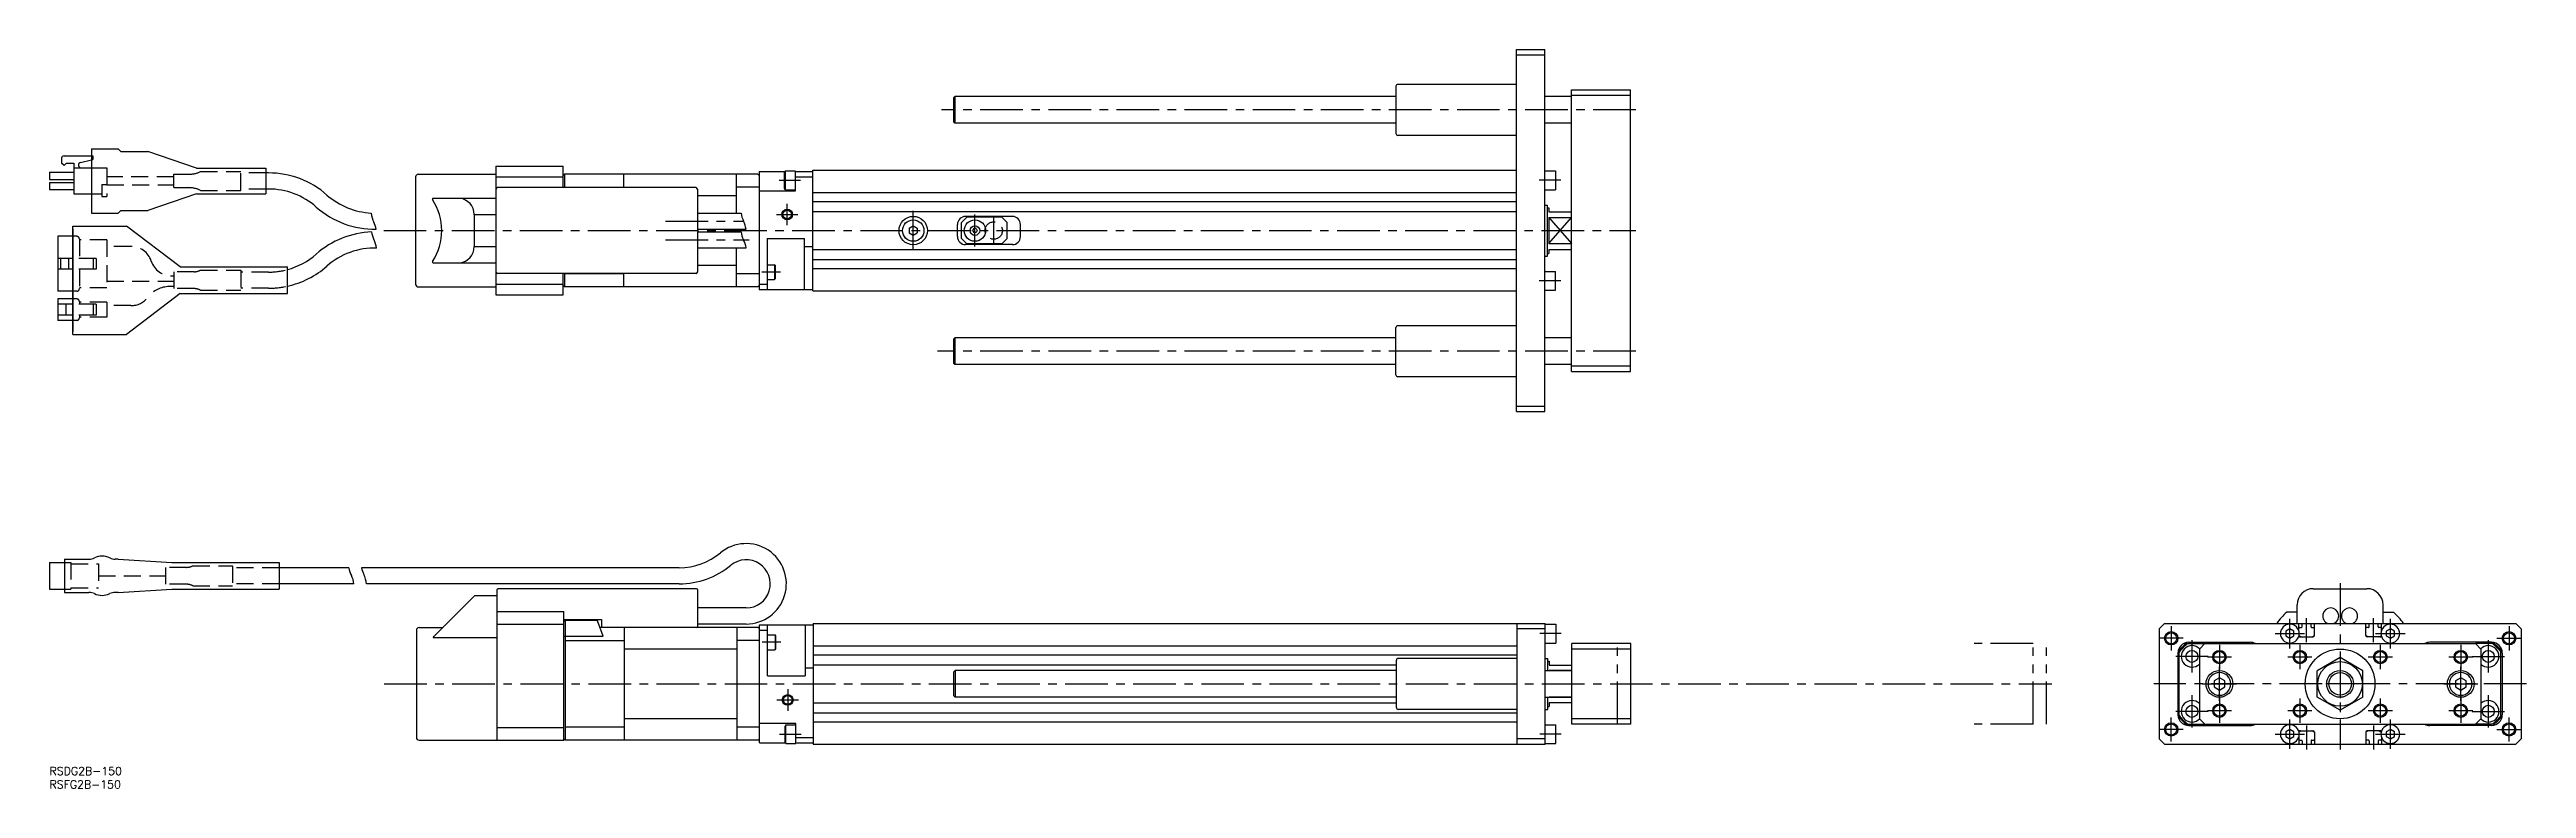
# Model space of a CAD drawing. Extents: x 0 to 924, y -8 to 268.
import ezdxf

# ---------------------------------------------------------------- set-up
doc = ezdxf.new("R2010")
doc.units = 0
doc.header["$LTSCALE"] = 0.5
for name, pattern in [('CENTER', [50.8, 31.75, -6.35, 6.35, -6.35]), ('DASHED', [19.05, 12.7, -6.35]), ('PHANTOM', [63.5, 31.75, -6.35, 6.35, -6.35, 6.35, -6.35])]:
    doc.linetypes.add(name, pattern=pattern)
for name, color, linetype in [('MSM_CENTER', 1, 'CENTER'), ('MSM_CONTINUOUS', 7, 'CONTINUOUS'), ('MSM_DASHED', 4, 'DASHED'), ('MSM_IMAGINARY', 6, 'PHANTOM'), ('MSM_NARROW', 5, 'CONTINUOUS'), ('MSM_PART_NUMBER', 7, 'CONTINUOUS')]:
    doc.layers.add(name, color=color, linetype=linetype)
doc.styles.get("Standard").update_dxf_attribs({"font": 'txt.shx', "height": 3, "bigfont": 'bigfont.shx'})

# ---------------------------------------------------------------- blocks, each defined once
blk = doc.blocks.new('*U2')
at = {"layer": 'MSM_PART_NUMBER'}
blk.add_text('RSDG2B-150', height=3, dxfattribs=at).set_placement((0, -3))
blk = doc.blocks.new('*U3')
at = {"layer": 'MSM_PART_NUMBER'}
blk.add_text('RSFG2B-150', height=3, dxfattribs=at).set_placement((0, -8))

msp = doc.modelspace()

# ---------------------------------------------------------------- linework, layer by layer
at = {"layer": 'MSM_CENTER'}
for p, q in [((591.62, 245.04), (332.61, 245.04)), ((272.12, 218.78), (280.12, 218.78)), ((563.62, 218.78), (555.62, 218.78)), ((229.72, 203.54), (258.86, 203.54)), ((271.12, 206.04), (279.12, 206.04)), ((275.12, 202.04), (275.12, 210.04)), ((322.12, 192.74), (322.12, 207.34)), ((345.12, 194.04), (345.12, 206.04)), ((352.12, 194.79), (352.12, 205.29)), ((124.62, 200.04), (591.62, 200.04)), ((229.72, 196.54), (260.9, 196.54)), ((272.62, 184.54), (265.62, 184.54)), ((563.62, 181.31), (555.62, 181.31)), ((591.62, 155.04), (331.23, 155.04)), ((854.28, 68.5), (854.28, 6.5)), ((841.78, 46.5), (841.78, 55.5)), ((866.78, 46.5), (866.78, 55.5)), ((272.8, 46.5), (265.8, 46.5)), ((563.8, 49.74), (555.8, 49.74)), ((795.78, 48), (786.78, 48)), ((791.28, 52.5), (791.28, 43.5)), ((799.03, 47.25), (799.03, 35.25)), ((830.04, 49.74), (841.04, 49.74)), ((835.54, 44.24), (835.54, 55.24)), ((867.52, 49.74), (878.52, 49.74)), ((873.02, 44.24), (873.02, 55.24)), ((909.54, 47.25), (909.54, 35.25)), ((912.78, 48), (921.78, 48)), ((917.28, 52.5), (917.28, 43.5)), ((805.03, 41.25), (793.03, 41.25)), ((813.78, 41), (804.78, 41)), ((809.28, 45.5), (809.28, 36.36)), ((809.28, 24.62), (809.28, 37.37)), ((843.78, 41), (834.78, 41)), ((839.28, 45.5), (839.28, 36.5)), ((854.28, 41.5), (854.28, 20.5)), ((873.78, 41), (864.78, 41)), ((869.28, 45.5), (869.28, 36.5)), ((903.78, 41), (894.78, 41)), ((899.28, 45.5), (899.28, 36.36)), ((899.28, 24.62), (899.28, 37.37)), ((903.54, 41.25), (915.54, 41.25)), ((124.8, 31), (746.8, 31)), ((275.3, 29), (275.3, 21)), ((923.78, 31), (784.78, 31)), ((802.91, 31), (815.66, 31)), ((864.78, 31), (843.78, 31)), ((892.91, 31), (905.66, 31)), ((271.3, 25), (279.3, 25)), ((791.28, 9.5), (791.28, 18.5)), ((805.03, 20.75), (793.03, 20.75)), ((799.03, 26.75), (799.03, 14.75)), ((813.78, 21), (804.78, 21)), ((809.28, 26.04), (809.28, 16.5)), ((843.78, 21), (834.78, 21)), ((839.28, 25.5), (839.28, 16.5)), ((873.78, 21), (864.78, 21)), ((869.28, 25.5), (869.28, 16.5)), ((903.78, 21), (894.78, 21)), ((899.28, 26.04), (899.28, 16.5)), ((903.54, 20.75), (915.54, 20.75)), ((909.54, 26.75), (909.54, 14.75)), ((917.28, 9.5), (917.28, 18.5)), ((272.3, 12.26), (280.3, 12.26)), ((563.8, 12.26), (555.8, 12.26)), ((795.78, 14), (786.78, 14)), ((830.04, 12.26), (841.04, 12.26)), ((835.54, 6.76), (835.54, 17.76)), ((841.78, 15.5), (841.78, 6.5)), ((866.78, 15.5), (866.78, 6.5)), ((867.52, 12.26), (878.52, 12.26)), ((873.02, 6.76), (873.02, 17.76)), ((912.78, 14), (921.78, 14))]:
    msp.add_line(p, q, dxfattribs=at)
at = {"layer": 'MSM_CONTINUOUS'}
for p, q in [((547.12, 132.54), (547.12, 267.54)), ((547.12, 267.54), (557.62, 267.54)), ((547.12, 265.54), (557.62, 265.54)), ((557.62, 132.54), (557.62, 267.54)), ((337.62, 250.04), (337.12, 249.54)), ((337.12, 249.54), (337.12, 240.54)), ((337.62, 250.04), (337.62, 240.04)), ((502.12, 250.04), (337.62, 250.04)), ((502.12, 253.84), (502.12, 236.24)), ((547.12, 254.54), (502.82, 254.54)), ((567.62, 250.04), (557.62, 250.04)), ((567.62, 147.54), (567.62, 252.54)), ((567.62, 252.54), (589.62, 252.54)), ((567.62, 250.54), (589.62, 250.54)), ((589.62, 147.54), (589.62, 252.54)), ((337.12, 240.54), (337.62, 240.04)), ((502.12, 240.04), (337.62, 240.04)), ((547.12, 235.54), (502.82, 235.54)), ((567.62, 240.04), (557.62, 240.04)), ((0, 221.78), (9, 221.78)), ((0, 221.78), (0, 219.08)), ((4.5, 227), (4.5, 225.2)), ((5.4, 224.3), (4.5, 225.2)), ((5.4, 227.9), (15.63, 227.9)), ((5.4, 224.3), (6.3, 225.2)), ((6.3, 225.2), (9, 225.2)), ((9, 225.2), (9, 213.68)), ((9, 223.4), (15.63, 223.4)), ((11.56, 225.4), (15.63, 226.44)), ((15.63, 230.54), (15.63, 206.54)), ((15.63, 230.54), (25.63, 230.54)), ((26.63, 229.54), (25.63, 230.54)), ((26.63, 229.54), (36.63, 229.54)), ((54.78, 223.34), (36.63, 229.54)), ((54.78, 223.34), (80.63, 223.34)), ((80.63, 223.34), (80.63, 213.74)), ((166.51, 224.04), (191.51, 224.04)), ((166.51, 224.04), (166.51, 176.04)), ((191.51, 216.04), (191.51, 224.04)), ((264.62, 222.04), (274.29, 222.04)), ((264.62, 222.04), (264.62, 178.04)), ((274.42, 222.28), (274.12, 221.76)), ((274.12, 215.8), (274.12, 221.76)), ((274.42, 215.28), (274.42, 222.28)), ((274.42, 222.28), (278.12, 222.28)), ((278.12, 222.28), (278.12, 214.78)), ((278.12, 222.04), (284.62, 222.04)), ((284.62, 222.54), (547.12, 222.54)), ((284.62, 177.54), (284.62, 222.54)), ((284.62, 177.54), (284.62, 222.54)), ((557.62, 222.28), (561.62, 222.28)), ((561.62, 222.28), (561.62, 215.28)), ((0, 219.08), (9, 219.08)), ((0, 218), (9, 218)), ((0, 218), (0, 215.3)), ((0, 215.3), (9, 215.3)), ((9, 213.68), (15.63, 213.68)), ((54.78, 213.74), (36.63, 207.54)), ((54.78, 213.74), (80.63, 213.74)), ((81.64, 221.54), (80.63, 221.54)), ((81.64, 215.54), (80.63, 215.54)), ((136.51, 220.04), (136.51, 180.04)), ((137.51, 221.04), (166.51, 221.04)), ((166.51, 220.04), (191.51, 220.04)), ((241.12, 216.04), (167.01, 216.04)), ((192.01, 221.04), (191.51, 220.54)), ((192.01, 221.04), (192.01, 216.04)), ((264.12, 221.04), (192.01, 221.04)), ((192.01, 216.21), (214.11, 216.21)), ((214.11, 221.04), (214.11, 216.04)), ((241.62, 215.54), (241.62, 184.54)), ((241.62, 213.11), (256.12, 213.11)), ((256.12, 221.04), (256.12, 206.54)), ((264.62, 216.21), (256.12, 216.21)), ((264.12, 221.04), (264.62, 220.54)), ((278.12, 214.78), (264.62, 214.78)), ((274.42, 215.28), (274.12, 215.8)), ((274.42, 215.28), (278.12, 215.28)), ((278.12, 220.04), (284.62, 220.04)), ((284.62, 214.19), (547.12, 214.19)), ((557.62, 215.28), (561.62, 215.28)), ((15.63, 206.54), (25.63, 206.54)), ((26.63, 207.54), (25.63, 206.54)), ((26.63, 207.54), (36.63, 207.54)), ((166.51, 212.04), (143.18, 212.04)), ((158.39, 206.04), (158.39, 194.04)), ((158.39, 206.04), (166.51, 206.04)), ((241.62, 206.54), (257.91, 206.54)), ((284.62, 210.89), (547.12, 210.89)), ((284.62, 207.13), (547.12, 207.13)), ((342.12, 205.04), (340.12, 203.04)), ((359.12, 205.29), (341.62, 205.29)), ((355.12, 205.04), (342.12, 205.04)), ((357.12, 203.04), (355.12, 205.04)), ((557.62, 209.54), (558.62, 209.54)), ((558.62, 190.54), (558.62, 209.54)), ((558.62, 208.54), (559.12, 208.54)), ((559.12, 208.54), (559.12, 207.04)), ((559.12, 207.04), (567.62, 207.04)), ((559.12, 204.87), (567.62, 204.87)), ((559.12, 204.87), (559.12, 195.22)), ((3.13, 197.89), (3.13, 177.39)), ((8.73, 197.89), (3.13, 197.89)), ((8.73, 161.34), (8.73, 201.74)), ((8.73, 201.74), (28.73, 201.74)), ((8.73, 200.74), (8.73, 162.34)), ((48.73, 186.49), (28.73, 201.74)), ((158.39, 194.04), (166.51, 194.04)), ((241.62, 200.54), (259.76, 200.54)), ((241.62, 199.54), (257.97, 199.54)), ((246.02, 200.54), (246.02, 199.54)), ((267.62, 197.04), (267.62, 178.04)), ((267.62, 197.04), (281.62, 197.04)), ((281.62, 178.04), (281.62, 197.04)), ((281.62, 194.04), (284.62, 194.04)), ((320.62, 200.91), (322.12, 201.78)), ((320.62, 200.91), (320.62, 199.18)), ((320.62, 199.18), (322.12, 198.31)), ((322.12, 201.78), (323.62, 200.91)), ((322.12, 198.31), (323.62, 199.18)), ((323.62, 200.91), (323.62, 199.18)), ((338.62, 197.79), (338.62, 202.29)), ((340.12, 197.04), (340.12, 203.04)), ((340.12, 197.04), (342.12, 195.04)), ((359.12, 194.79), (341.62, 194.79)), ((355.12, 195.04), (342.12, 195.04)), ((344.69, 200.79), (344.26, 200.04)), ((344.26, 200.04), (344.69, 199.29)), ((345.56, 200.79), (344.69, 200.79)), ((345.56, 199.29), (344.69, 199.29)), ((345.56, 200.79), (345.99, 200.04)), ((345.99, 200.04), (345.56, 199.29)), ((357.12, 197.04), (355.12, 195.04)), ((357.12, 197.04), (357.12, 203.04)), ((362.12, 197.79), (362.12, 202.29)), ((559.12, 195.22), (567.62, 195.22)), ((8.73, 189.64), (3.13, 189.64)), ((8.73, 185.64), (3.13, 185.64)), ((4.13, 189.64), (4.13, 185.64)), ((7.13, 189.64), (7.13, 185.64)), ((48.73, 186.49), (88.73, 186.49)), ((88.73, 176.59), (88.73, 186.49)), ((143.21, 188.04), (166.51, 188.04)), ((241.62, 193.54), (259.8, 193.54)), ((256.12, 186.98), (241.62, 186.98)), ((256.12, 193.54), (256.12, 179.04)), ((267.62, 187.29), (270.42, 187.29)), ((270.42, 187.29), (270.42, 181.79)), ((270.62, 187.09), (270.42, 187.29)), ((270.62, 187.09), (270.62, 181.99)), ((284.62, 192.96), (547.12, 192.96)), ((284.62, 189.19), (547.12, 189.19)), ((284.62, 185.89), (547.12, 185.89)), ((557.62, 190.54), (558.62, 190.54)), ((557.62, 184.81), (561.62, 184.81)), ((558.62, 191.54), (559.12, 191.54)), ((559.12, 193.04), (559.12, 191.54)), ((559.12, 193.04), (567.62, 193.04)), ((561.62, 177.81), (561.62, 184.81)), ((8.73, 177.39), (3.13, 177.39)), ((48.73, 176.59), (28.73, 161.34)), ((48.73, 176.59), (88.73, 176.59)), ((137.51, 179.04), (166.51, 179.04)), ((166.51, 180.04), (191.51, 180.04)), ((166.51, 176.04), (191.51, 176.04)), ((241.12, 184.04), (167.01, 184.04)), ((191.51, 179.54), (191.51, 184.04)), ((191.51, 180.04), (191.51, 184.04)), ((191.51, 176.04), (191.51, 180.04)), ((191.51, 179.54), (192.01, 179.04)), ((192.01, 184.04), (192.01, 179.04)), ((214.11, 183.88), (192.01, 183.88)), ((264.12, 179.04), (192.01, 179.04)), ((214.11, 184.04), (214.11, 179.04)), ((264.62, 183.88), (256.12, 183.88)), ((264.12, 179.04), (264.62, 179.54)), ((264.62, 180.04), (267.62, 180.04)), ((264.62, 178.04), (284.62, 178.04)), ((267.62, 181.79), (270.42, 181.79)), ((270.62, 181.99), (270.42, 181.79)), ((284.62, 177.54), (547.12, 177.54)), ((557.62, 177.81), (561.62, 177.81)), ((3.13, 174.54), (3.13, 166.54)), ((8.73, 174.54), (3.13, 174.54)), ((8.73, 172.54), (3.13, 172.54)), ((8.73, 168.54), (3.13, 168.54)), ((8.73, 166.54), (3.13, 166.54)), ((6.13, 172.54), (6.13, 168.54)), ((8.73, 161.34), (28.73, 161.34)), ((337.62, 160.04), (337.12, 159.54)), ((337.12, 159.54), (337.12, 150.54)), ((337.62, 160.04), (337.62, 150.04)), ((502.12, 160.04), (337.62, 160.04)), ((502.12, 146.24), (502.12, 163.84)), ((547.12, 164.54), (502.82, 164.54)), ((567.62, 160.04), (557.62, 160.04)), ((337.12, 150.54), (337.62, 150.04)), ((502.12, 150.04), (337.62, 150.04)), ((567.62, 150.04), (557.62, 150.04)), ((567.62, 149.54), (589.62, 149.54)), ((547.12, 145.54), (502.82, 145.54)), ((567.62, 147.54), (589.62, 147.54)), ((547.12, 134.54), (557.62, 134.54)), ((547.12, 132.54), (557.62, 132.54)), ((0, 76.3), (0, 66.3)), ((0, 76.3), (5.6, 76.3)), ((5.6, 77.5), (5.6, 65.1)), ((5.6, 77.5), (14.69, 77.5)), ((25.6, 77.5), (24.5, 77.5)), ((25.6, 77.5), (45.6, 76.25)), ((45.6, 76.25), (85.6, 76.25)), ((85.6, 76.25), (85.6, 66.35)), ((111.67, 74.3), (85.6, 74.3)), ((234.88, 74.3), (116.37, 74.3)), ((0, 66.3), (5.6, 66.3)), ((5.6, 65.1), (14.69, 65.1)), ((25.6, 65.1), (24.5, 65.1)), ((25.6, 65.1), (45.6, 66.35)), ((45.6, 66.35), (85.6, 66.35)), ((113.52, 68.3), (85.6, 68.3)), ((234.88, 68.3), (118.22, 68.3)), ((166.8, 66), (166.8, 10)), ((241.3, 66.5), (167.3, 66.5)), ((241.8, 52.5), (241.8, 66)), ((844.28, 66.5), (864.28, 66.5)), ((158.57, 64), (143.14, 48.57)), ((158.57, 64), (166.8, 64)), ((166.8, 58), (191.8, 58)), ((191.8, 10), (191.8, 58)), ((259.8, 59.3), (241.8, 59.3)), ((838.28, 57.8), (834.37, 57.8)), ((838.28, 53.5), (838.28, 60.5)), ((870.28, 53.5), (870.28, 60.5)), ((870.28, 57.8), (874.2, 57.8)), ((136.8, 51), (136.8, 11)), ((137.8, 52), (146.57, 52)), ((143.51, 48.23), (166.8, 48.23)), ((166.8, 53.28), (191.8, 53.28)), ((191.8, 55), (205.8, 55)), ((192.3, 54.8), (191.8, 54.3)), ((191.8, 48.84), (206.47, 48.84)), ((191.8, 48.84), (205.82, 48.84)), ((192.3, 54.8), (192.3, 10)), ((192.3, 54.8), (203.95, 54.8)), ((192.3, 47.16), (214.28, 47.16)), ((206.47, 48.84), (204.42, 54.47)), ((264.3, 52), (205.32, 52)), ((205.8, 55), (205.8, 52)), ((214.28, 52), (214.28, 10)), ((259.8, 53.3), (241.8, 53.3)), ((256.3, 52), (256.3, 10)), ((264.8, 47.16), (256.3, 47.16)), ((264.3, 52), (264.8, 51.5)), ((264.8, 53), (284.8, 53)), ((264.8, 9), (264.8, 53)), ((264.8, 51), (267.8, 51)), ((267.8, 34), (267.8, 53)), ((267.8, 49.25), (270.6, 49.25)), ((270.6, 49.25), (270.6, 43.75)), ((270.8, 49.05), (270.6, 49.25)), ((270.8, 49.05), (270.8, 43.95)), ((281.8, 53), (281.8, 34)), ((284.8, 53.5), (557.8, 53.5)), ((284.8, 53.5), (284.8, 8.5)), ((547.3, 8.5), (547.3, 53.5)), ((557.8, 51.5), (547.3, 51.5)), ((557.8, 8.5), (557.8, 53.5)), ((557.8, 53.24), (561.8, 53.24)), ((557.8, 46.24), (561.8, 46.24)), ((561.8, 53.24), (561.8, 46.24)), ((786.78, 51.5), (788.78, 53.5)), ((786.78, 51.5), (786.78, 10.5)), ((788.78, 53.5), (919.78, 53.5)), ((797.78, 46.5), (820.78, 46.5)), ((835.54, 51.47), (834.04, 50.6)), ((834.04, 50.6), (834.04, 48.87)), ((834.04, 48.87), (835.54, 48.01)), ((837.04, 50.6), (835.54, 51.47)), ((835.54, 48.01), (837.04, 48.87)), ((837.04, 48.87), (837.04, 50.6)), ((838.88, 50.82), (838.88, 53.5)), ((839.7, 48.53), (838.97, 48.95)), ((839.08, 52), (839.83, 52)), ((839.38, 48.5), (844.18, 48.5)), ((840.13, 52.3), (840.13, 53.5)), ((843.43, 52.3), (843.43, 53.5)), ((843.73, 52), (844.48, 52)), ((843.86, 48.53), (844.58, 48.94)), ((844.68, 49), (844.68, 53.5)), ((863.88, 49), (863.88, 53.5)), ((864.7, 48.53), (863.98, 48.94)), ((864.83, 52), (864.08, 52)), ((869.18, 48.5), (864.38, 48.5)), ((865.13, 52.3), (865.13, 53.5)), ((868.43, 52.3), (868.43, 53.5)), ((869.48, 52), (868.73, 52)), ((868.86, 48.53), (869.6, 48.95)), ((869.68, 50.82), (869.68, 53.5)), ((873.02, 51.47), (871.52, 50.6)), ((871.52, 50.6), (871.52, 48.87)), ((871.52, 48.87), (873.02, 48.01)), ((874.52, 50.6), (873.02, 51.47)), ((873.02, 48.01), (874.52, 48.87)), ((874.52, 48.87), (874.52, 50.6)), ((910.78, 46.5), (887.78, 46.5)), ((919.78, 53.5), (921.78, 51.5)), ((921.78, 51.5), (921.78, 10.5)), ((214.28, 44.06), (256.3, 44.06)), ((267.8, 43.75), (270.6, 43.75)), ((270.8, 43.95), (270.6, 43.75)), ((281.8, 37), (284.8, 37)), ((284.8, 45.15), (547.3, 45.15)), ((284.8, 41.85), (547.3, 41.85)), ((284.8, 38.09), (502.3, 38.09)), ((502.3, 22.2), (502.3, 39.8)), ((547.3, 40.5), (503, 40.5)), ((557.8, 40.5), (558.8, 40.5)), ((558.8, 36), (558.8, 40.5)), ((558.8, 39.5), (559.3, 39.5)), ((559.3, 39.5), (559.3, 38)), ((559.3, 39.5), (559.3, 38)), ((559.3, 38), (567.8, 38)), ((567.8, 16), (567.8, 46)), ((589.8, 46), (567.8, 46)), ((589.8, 44), (567.8, 44)), ((589.8, 16), (589.8, 46)), ((793.78, 42.5), (793.78, 19.5)), ((794.28, 18.54), (794.28, 43.46)), ((796.82, 46), (803.78, 46)), ((801.78, 44), (803.78, 46)), ((801.78, 44), (801.78, 18)), ((803.78, 46), (904.78, 46)), ((854.28, 40.81), (845.78, 35.91)), ((862.78, 35.91), (854.28, 40.81)), ((911.74, 46), (904.78, 46)), ((904.78, 46), (906.78, 44)), ((906.78, 44), (906.78, 18)), ((914.28, 18.54), (914.28, 43.46)), ((914.78, 42.5), (914.78, 19.5)), ((267.8, 34), (281.8, 34)), ((337.3, 35.5), (337.8, 36)), ((337.3, 26.5), (337.3, 35.5)), ((337.8, 36), (337.8, 26)), ((502.3, 36), (337.8, 36)), ((557.8, 36), (567.8, 36)), ((567.8, 36), (559.3, 36)), ((809.28, 33.31), (807.28, 32.15)), ((807.28, 32.15), (807.28, 29.85)), ((807.28, 29.85), (809.28, 28.69)), ((811.28, 32.15), (809.28, 33.31)), ((809.28, 28.69), (811.28, 29.85)), ((811.28, 29.85), (811.28, 32.15)), ((845.78, 26.09), (845.78, 35.91)), ((862.78, 26.09), (862.78, 35.91)), ((899.28, 33.31), (897.28, 32.15)), ((897.28, 32.15), (897.28, 29.85)), ((897.28, 29.85), (899.28, 28.69)), ((901.28, 32.15), (899.28, 33.31)), ((899.28, 28.69), (901.28, 29.85)), ((901.28, 29.85), (901.28, 32.15)), ((284.8, 23.91), (502.3, 23.91)), ((284.8, 20.15), (547.3, 20.15)), ((337.3, 26.5), (337.8, 26)), ((502.3, 26), (337.8, 26)), ((547.3, 21.5), (503, 21.5)), ((557.8, 26), (567.8, 26)), ((557.8, 21.5), (558.8, 21.5)), ((558.8, 21.5), (558.8, 26)), ((558.8, 22.5), (559.3, 22.5)), ((567.8, 26), (559.3, 26)), ((559.3, 24), (567.8, 24)), ((559.3, 24), (559.3, 22.5)), ((559.3, 24), (559.3, 22.5)), ((854.28, 21.19), (845.78, 26.09)), ((862.78, 26.09), (854.28, 21.19)), ((137.8, 10), (191.8, 10)), ((166.8, 14.72), (191.8, 14.72)), ((191.8, 10.5), (192.3, 10)), ((214.28, 14.84), (192.3, 14.84)), ((264.3, 10), (192.3, 10)), ((256.3, 17.94), (214.28, 17.94)), ((264.8, 14.84), (256.3, 14.84)), ((264.3, 10), (264.8, 10.5)), ((278.3, 16.26), (264.8, 16.26)), ((274.6, 15.76), (274.3, 15.24)), ((274.3, 9.28), (274.3, 15.24)), ((274.6, 8.76), (274.3, 9.28)), ((274.6, 8.76), (274.6, 15.76)), ((274.6, 15.76), (278.3, 15.76)), ((278.3, 8.76), (278.3, 16.26)), ((278.3, 11), (284.8, 11)), ((284.8, 16.85), (547.3, 16.85)), ((557.8, 10.5), (547.3, 10.5)), ((557.8, 15.76), (561.8, 15.76)), ((561.8, 8.76), (561.8, 15.76)), ((589.8, 18), (567.8, 18)), ((589.8, 16), (567.8, 16)), ((788.78, 8.5), (786.78, 10.5)), ((796.82, 16), (803.78, 16)), ((797.78, 15.5), (820.78, 15.5)), ((803.78, 16), (801.78, 18)), ((803.78, 16), (904.78, 16)), ((835.54, 13.99), (834.04, 13.13)), ((834.04, 13.13), (834.04, 11.4)), ((834.04, 11.4), (835.54, 10.53)), ((837.04, 13.13), (835.54, 13.99)), ((835.54, 10.53), (837.04, 11.4)), ((837.04, 11.4), (837.04, 13.13)), ((838.88, 11.18), (838.88, 8.5)), ((839.7, 13.47), (838.97, 13.05)), ((839.08, 10), (839.83, 10)), ((839.38, 13.5), (844.18, 13.5)), ((840.13, 9.7), (840.13, 8.5)), ((843.43, 9.7), (843.43, 8.5)), ((843.73, 10), (844.48, 10)), ((843.86, 13.47), (844.58, 13.06)), ((844.68, 13), (844.68, 8.5)), ((863.88, 13), (863.88, 8.5)), ((864.7, 13.47), (863.98, 13.06)), ((864.83, 10), (864.08, 10)), ((869.18, 13.5), (864.38, 13.5)), ((865.13, 9.7), (865.13, 8.5)), ((868.43, 9.7), (868.43, 8.5)), ((869.48, 10), (868.73, 10)), ((868.86, 13.47), (869.6, 13.05)), ((869.68, 11.18), (869.68, 8.5)), ((873.02, 13.99), (871.52, 13.13)), ((871.52, 13.13), (871.52, 11.4)), ((871.52, 11.4), (873.02, 10.53)), ((874.52, 13.13), (873.02, 13.99)), ((873.02, 10.53), (874.52, 11.4)), ((874.52, 11.4), (874.52, 13.13)), ((910.78, 15.5), (887.78, 15.5)), ((904.78, 16), (906.78, 18)), ((911.74, 16), (904.78, 16)), ((919.78, 8.5), (921.78, 10.5)), ((264.8, 9), (274.46, 9)), ((274.6, 8.76), (278.3, 8.76)), ((278.3, 9), (284.8, 9)), ((284.8, 8.5), (557.8, 8.5)), ((557.8, 8.76), (561.8, 8.76)), ((788.78, 8.5), (919.78, 8.5))]:
    msp.add_line(p, q, dxfattribs=at)
for centre, radius in [((275.12, 206.04), 1.62), ((322.12, 200.04), 5.3), ((322.12, 200.04), 4), ((345.12, 200.04), 4), ((345.12, 200.04), 1.8), ((791.28, 48), 2.07), ((917.28, 48), 2.07), ((799.03, 41.25), 2.25), ((809.28, 41), 2.07), ((839.28, 41), 2.07), ((854.28, 31), 13), ((854.28, 31), 8.31), ((869.28, 41), 2.07), ((899.28, 41), 2.07), ((909.54, 41.25), 2.25), ((809.28, 31), 5), ((809.28, 31), 5), ((854.28, 31), 5), ((899.28, 31), 5), ((275.3, 25), 1.62), ((799.03, 20.75), 2.25), ((809.28, 21), 2.07), ((839.28, 21), 2.07), ((869.28, 21), 2.07), ((899.28, 21), 2.07), ((909.54, 20.75), 2.25), ((791.28, 14), 2.07), ((917.28, 14), 2.07)]:
    msp.add_circle(centre, radius, dxfattribs=at)
for centre, radius, start, end in [((502.82, 253.84), 0.7, 90, 180), ((502.82, 236.24), 0.7, 180, 270), ((5.4, 227), 0.9, 89.99998, 179.99996), ((11.81, 224.42), 1.01, 104.38142, 270), ((81.64, 188.54), 33, 48.59038, 90), ((81.64, 188.54), 27, 48.59038, 90), ((121.33, 233.54), 27, 228.59038, 267.08439), ((137.51, 220.04), 1, 90, 180), ((167.01, 215.54), 0.5, 90, 180), ((241.12, 215.54), 0.5, 0, 90), ((121.33, 233.54), 33, 228.59038, 270.78801), ((143.01, 211.76), 0.239, 146.64159, 180.80594), ((143.17, 211.78), 0.396, 182.73221, 215.64243), ((143.08, 211.69), 0.332, 107.2891, 143.19995), ((125.27, 200.04), 21, 326.79618, 33.29406), ((143.2, 211.35), 0.696, 88.64056, 108.45968), ((152.34, 206.02), 6.06, 0.21759, 83.8966), ((341.62, 202.29), 3, 90, 180.00001), ((359.12, 202.29), 3, 0, 90), ((121.33, 166.54), 33, 92.08055, 131.40962), ((152.34, 194.06), 6.05, 276.04158, 359.84423), ((341.62, 197.79), 3, 179.99999, 270), ((359.12, 197.79), 3, 270, 0), ((81.64, 211.54), 27, 285.20706, 311.40962), ((81.64, 211.54), 33, 282.39298, 311.40962), ((121.33, 166.54), 27, 88.64909, 131.40962), ((143.17, 188.31), 0.396, 144.35757, 177.26779), ((143.01, 188.33), 0.239, 179.19406, 213.35841), ((143.08, 188.4), 0.332, 216.80005, 252.7109), ((143.2, 188.74), 0.696, 251.54032, 271.35944), ((137.51, 180.04), 1, 180, 270), ((167.01, 184.54), 0.5, 180, 270), ((241.12, 184.54), 0.5, 270, 0), ((502.82, 163.84), 0.7, 90, 180), ((502.82, 146.24), 0.7, 180, 270), ((259.8, 68.3), 15, 270, 129.71514), ((14.69, 82.3), 4.8, 270, 295.26441), ((19.6, 71.9), 6.7, 64.73559, 115.26441), ((24.5, 82.3), 4.8, 244.73559, 270), ((234.88, 98.3), 24, 270, 309.71514), ((234.88, 98.3), 24, 270, 309.71514), ((234.88, 98.3), 24, 270, 309.71514), ((234.88, 98.3), 24, 270, 309.71514), ((234.88, 98.3), 24, 270, 309.71514), ((234.88, 98.3), 30, 270, 309.71514), ((259.8, 68.3), 9, 270, 129.71514), ((14.69, 60.3), 4.8, 64.73559, 90), ((24.5, 60.3), 4.8, 90, 115.26441), ((167.3, 66), 0.5, 90, 180), ((241.3, 66), 0.5, 0, 90), ((844.28, 60.5), 6, 90, 180), ((864.28, 60.5), 6, 360, 90), ((19.6, 70.7), 6.7, 244.73559, 295.26441), ((854.28, 36.79), 28.95, 133.47006, 144.74601), ((850.78, 56.3), 3, 291.03947, 248.96053), ((857.78, 56.3), 3, 291.03947, 248.96053), ((854.28, 36.79), 28.95, 35.25399, 46.52994), ((137.8, 51), 1, 90, 180), ((143.3, 48.4), 0.237, 132.2427, 168.28985), ((143.18, 48.43), 0.12, 173.52794, 206.66074), ((143.24, 48.46), 0.181, 208.60219, 246.62223), ((143.46, 48.95), 0.716, 245.50336, 273.68721), ((203.95, 54.3), 0.5, 20, 90), ((241.3, 52.5), 0.5, 270, 0), ((797.78, 42.5), 4, 90, 180), ((820.78, 42.5), 4, 61.04498, 90), ((835.54, 49.74), 3.5, 0, 359.99971), ((839.08, 51.8), 0.2, 90, 180.00001), ((839.38, 49), 0.5, 208.15749, 270), ((839.8, 48.7), 0.2, 240, 270), ((839.83, 52.3), 0.3, 270, 0), ((843.73, 52.3), 0.3, 179.99999, 270), ((843.76, 48.7), 0.2, 270, 300), ((844.18, 49), 0.5, 270, 0), ((844.48, 51.8), 0.2, 0, 90), ((844.48, 49.12), 0.2, 300, 0), ((864.08, 51.8), 0.2, 90, 180), ((864.08, 49.12), 0.2, 180, 240), ((864.38, 49), 0.5, 180, 270), ((864.8, 48.7), 0.2, 240, 270), ((864.83, 52.3), 0.3, 270, 0.00001), ((868.73, 52.3), 0.3, 180, 270), ((868.76, 48.7), 0.2, 270, 300), ((869.18, 49), 0.5, 270, 331.84251), ((869.48, 51.8), 0.2, 359.99999, 90), ((873.02, 49.74), 3.5, 0, 359.99971), ((887.78, 42.5), 4, 90, 118.95502), ((910.78, 42.5), 4, 0, 90), ((503, 39.8), 0.7, 90, 180), ((809.28, 31), 19.5, 129.71514, 140.28486), ((809.28, 31), 19.1, 128.2478, 141.7522), ((799.03, 41.25), 4, 44.93825, 313.49269), ((909.54, 41.25), 4, 226.50731, 135.06175), ((899.28, 31), 19.1, 38.2478, 51.7522), ((899.28, 31), 19.5, 39.71514, 50.28486), ((809.28, 31), 4.25, 0, 359.99971), ((899.28, 31), 4.25, 0, 359.99971), ((503, 22.2), 0.7, 180, 270), ((797.78, 19.5), 4, 180, 270), ((809.28, 31), 19.1, 218.2478, 231.75219), ((809.28, 31), 19.5, 219.71513, 230.28486), ((799.03, 20.75), 4, 46.50731, 315.06175), ((909.54, 20.75), 4, 224.93825, 133.49269), ((910.78, 19.5), 4, 270, 0), ((899.28, 31), 19.1, 308.24781, 321.7522), ((899.28, 31), 19.5, 309.71514, 320.28487), ((137.8, 11), 1, 180, 270), ((246.3, 18), 1, 180, 183.70733), ((820.78, 19.5), 4, 270, 298.95502), ((835.54, 12.26), 3.5, 0, 359.99971), ((839.08, 10.2), 0.2, 179.99999, 270), ((839.38, 13), 0.5, 90, 151.84251), ((839.8, 13.3), 0.2, 90, 120), ((839.83, 9.7), 0.3, 0, 90), ((843.73, 9.7), 0.3, 90, 180.00001), ((843.76, 13.3), 0.2, 60, 90), ((844.18, 13), 0.5, 0, 90), ((844.48, 10.2), 0.2, 270, 0), ((844.48, 12.88), 0.2, 0, 60), ((864.38, 13), 0.5, 90, 180), ((864.08, 12.88), 0.2, 120, 180), ((864.08, 10.2), 0.2, 180, 270), ((864.8, 13.3), 0.2, 90, 120), ((864.83, 9.7), 0.3, 359.99999, 90), ((868.73, 9.7), 0.3, 90, 180), ((868.76, 13.3), 0.2, 60, 90), ((869.18, 13), 0.5, 28.15749, 90), ((869.48, 10.2), 0.2, 270, 0.00001), ((873.02, 12.26), 3.5, 0, 359.99971), ((887.78, 19.5), 4, 241.04498, 270)]:
    msp.add_arc(centre, radius, start, end, dxfattribs=at)
at = {"layer": 'MSM_DASHED'}
for p, q in [((15.63, 227.9), (16.2, 227.9)), ((15.63, 226.44), (16.2, 226.59)), ((15.63, 223.4), (21.33, 223.4)), ((16.2, 227.9), (16.2, 226.59)), ((21.33, 223.4), (21.33, 212.78)), ((56.33, 222.04), (71.33, 222.04)), ((71.33, 215.04), (71.33, 222.04)), ((15.63, 213.68), (19.53, 213.68)), ((19.53, 217.28), (19.53, 212.78)), ((19.53, 217.28), (21.33, 217.28)), ((19.53, 212.78), (21.33, 212.78)), ((46.33, 220.04), (21.33, 220.04)), ((21.33, 217.04), (46.33, 217.04)), ((46.33, 221.04), (51.97, 221.04)), ((46.33, 216.04), (46.33, 221.04)), ((46.33, 216.04), (51.97, 216.04)), ((56.33, 215.04), (71.33, 215.04)), ((80.63, 221.54), (71.33, 221.54)), ((80.63, 215.54), (71.33, 215.54)), ((10.13, 197.89), (8.73, 197.89)), ((11.13, 196.89), (11.13, 189.64)), ((21.33, 196.64), (11.13, 196.64)), ((21.33, 196.64), (21.33, 178.64)), ((30.36, 194.14), (21.33, 194.14)), ((17.33, 189.64), (8.73, 189.64)), ((17.33, 185.64), (8.73, 185.64)), ((11.13, 185.64), (11.13, 178.39)), ((16.33, 189.64), (16.33, 185.64)), ((17.33, 189.64), (17.33, 185.64)), ((56.33, 185.29), (71.33, 185.29)), ((71.33, 185.29), (71.33, 177.79)), ((10.13, 177.39), (8.73, 177.39)), ((21.33, 178.64), (11.13, 178.64)), ((21.33, 181.14), (46.33, 181.14)), ((46.33, 179.14), (44.68, 179.14)), ((45.56, 183.14), (46.33, 183.14)), ((46.33, 184.69), (46.33, 178.39)), ((53.96, 184.69), (46.33, 184.69)), ((53.96, 178.39), (46.33, 178.39)), ((56.33, 177.79), (71.33, 177.79)), ((81.64, 184.54), (71.33, 184.54)), ((81.64, 178.54), (71.33, 178.54)), ((10.13, 174.54), (8.73, 174.54)), ((17.33, 172.54), (8.73, 172.54)), ((17.33, 168.54), (8.73, 168.54)), ((10.13, 166.54), (8.73, 166.54)), ((11.13, 173.54), (11.13, 172.54)), ((21.33, 173.29), (11.13, 173.29)), ((11.13, 168.54), (11.13, 167.54)), ((21.33, 167.79), (11.13, 167.79)), ((16.33, 172.54), (16.33, 168.54)), ((17.33, 172.54), (17.33, 168.54)), ((21.33, 173.29), (21.33, 167.79)), ((30.36, 172.04), (21.33, 172.04)), ((5.6, 76.3), (8, 76.3)), ((8, 76.3), (8, 66.3)), ((8, 75.8), (18.2, 75.8)), ((18.2, 75.8), (18.2, 66.8)), ((43.2, 74.45), (43.2, 68.15)), ((51.1, 74.45), (43.2, 74.45)), ((53.48, 75.05), (68.2, 75.05)), ((68.2, 75.05), (68.2, 67.55)), ((85.6, 74.3), (68.2, 74.3)), ((5.6, 66.3), (8, 66.3)), ((8, 66.8), (18.2, 66.8)), ((18.2, 71.3), (43.2, 71.3)), ((51.1, 68.15), (43.2, 68.15)), ((53.48, 67.55), (68.2, 67.55)), ((85.6, 68.3), (68.2, 68.3))]:
    msp.add_line(p, q, dxfattribs=at)
msp.add_circle((352.12, 200.04), 3.25, dxfattribs=at)
for centre, radius, start, end in [((51.97, 231.04), 10, 270, 295.84193), ((51.97, 206.04), 10, 64.15807, 90), ((10.13, 196.89), 1, 0, 90), ((30.36, 186.14), 8, 18.20996, 90), ((45.56, 191.14), 8, 198.20996, 270), ((53.96, 189.69), 5, 270, 298.35764), ((81.64, 211.54), 27, 270, 285.20706), ((10.13, 178.39), 1, 270, 0), ((44.68, 169.14), 10, 90, 142.73117), ((53.96, 173.39), 5, 61.64236, 90), ((81.64, 211.54), 33, 270, 282.39298), ((10.13, 173.54), 1, 359.99999, 90), ((10.13, 167.54), 1, 270, 0.00001), ((30.36, 180.04), 8, 270, 322.73117), ((51.1, 79.45), 5, 270, 298.35764), ((51.1, 63.15), 5, 61.64236, 90)]:
    msp.add_arc(centre, radius, start, end, dxfattribs=at)
at = {"layer": 'MSM_IMAGINARY'}
for p, q in [((584.8, 16), (584.8, 46)), ((739.8, 46), (717.8, 46)), ((739.8, 16), (739.8, 46)), ((744.8, 16), (744.8, 46)), ((739.8, 16), (717.8, 16))]:
    msp.add_line(p, q, dxfattribs=at)
at = {"layer": 'MSM_NARROW'}
for p, q in [((559.12, 195.22), (567.62, 204.87)), ((559.12, 204.87), (567.62, 195.22))]:
    msp.add_line(p, q, dxfattribs=at)
for centre, radius in [((275.12, 206.04), 2), ((791.28, 48), 2.5), ((917.28, 48), 2.5), ((809.28, 41), 2.5), ((839.28, 41), 2.5), ((869.28, 41), 2.5), ((899.28, 41), 2.5), ((854.28, 31), 4.19), ((275.3, 25), 2), ((809.28, 21), 2.5), ((839.28, 21), 2.5), ((869.28, 21), 2.5), ((899.28, 21), 2.5), ((791.28, 14), 2.5), ((917.28, 14), 2.5)]:
    msp.add_circle(centre, radius, dxfattribs=at)
for centre, radius, start, end in [((128.5, 207.2), 8.56, 184.16024, 208.20524), ((266.41, 207.59), 8.56, 187.02182, 208.20524), ((249.31, 199.05), 10.56, 8.12052, 25.16914), ((127.67, 200.18), 7.56, 185.00654, 208.20524), ((111.39, 198.66), 10.56, 10.28428, 25.16914), ((110.56, 191.64), 11.56, 9.42295, 25.16914), ((265.5, 200.14), 7.56, 184.50885, 208.20524), ((248.4, 191.6), 11.56, 9.6803, 25.16914), ((120.15, 75.44), 8.56, 187.68237, 208.20524), ((123.85, 75.44), 7.56, 188.7057, 208.20524), ((103.05, 66.91), 10.56, 7.58443, 25.16914), ((106.74, 66.91), 11.56, 6.92508, 25.16914)]:
    msp.add_arc(centre, radius, start, end, dxfattribs=at)

# ---------------------------------------------------------------- block references
at = {"layer": 'MSM_CONTINUOUS'}
for name in ['*U2', '*U3']:
    msp.add_blockref(name, (0, 0), dxfattribs=at)

doc.saveas('drawing.dxf')
